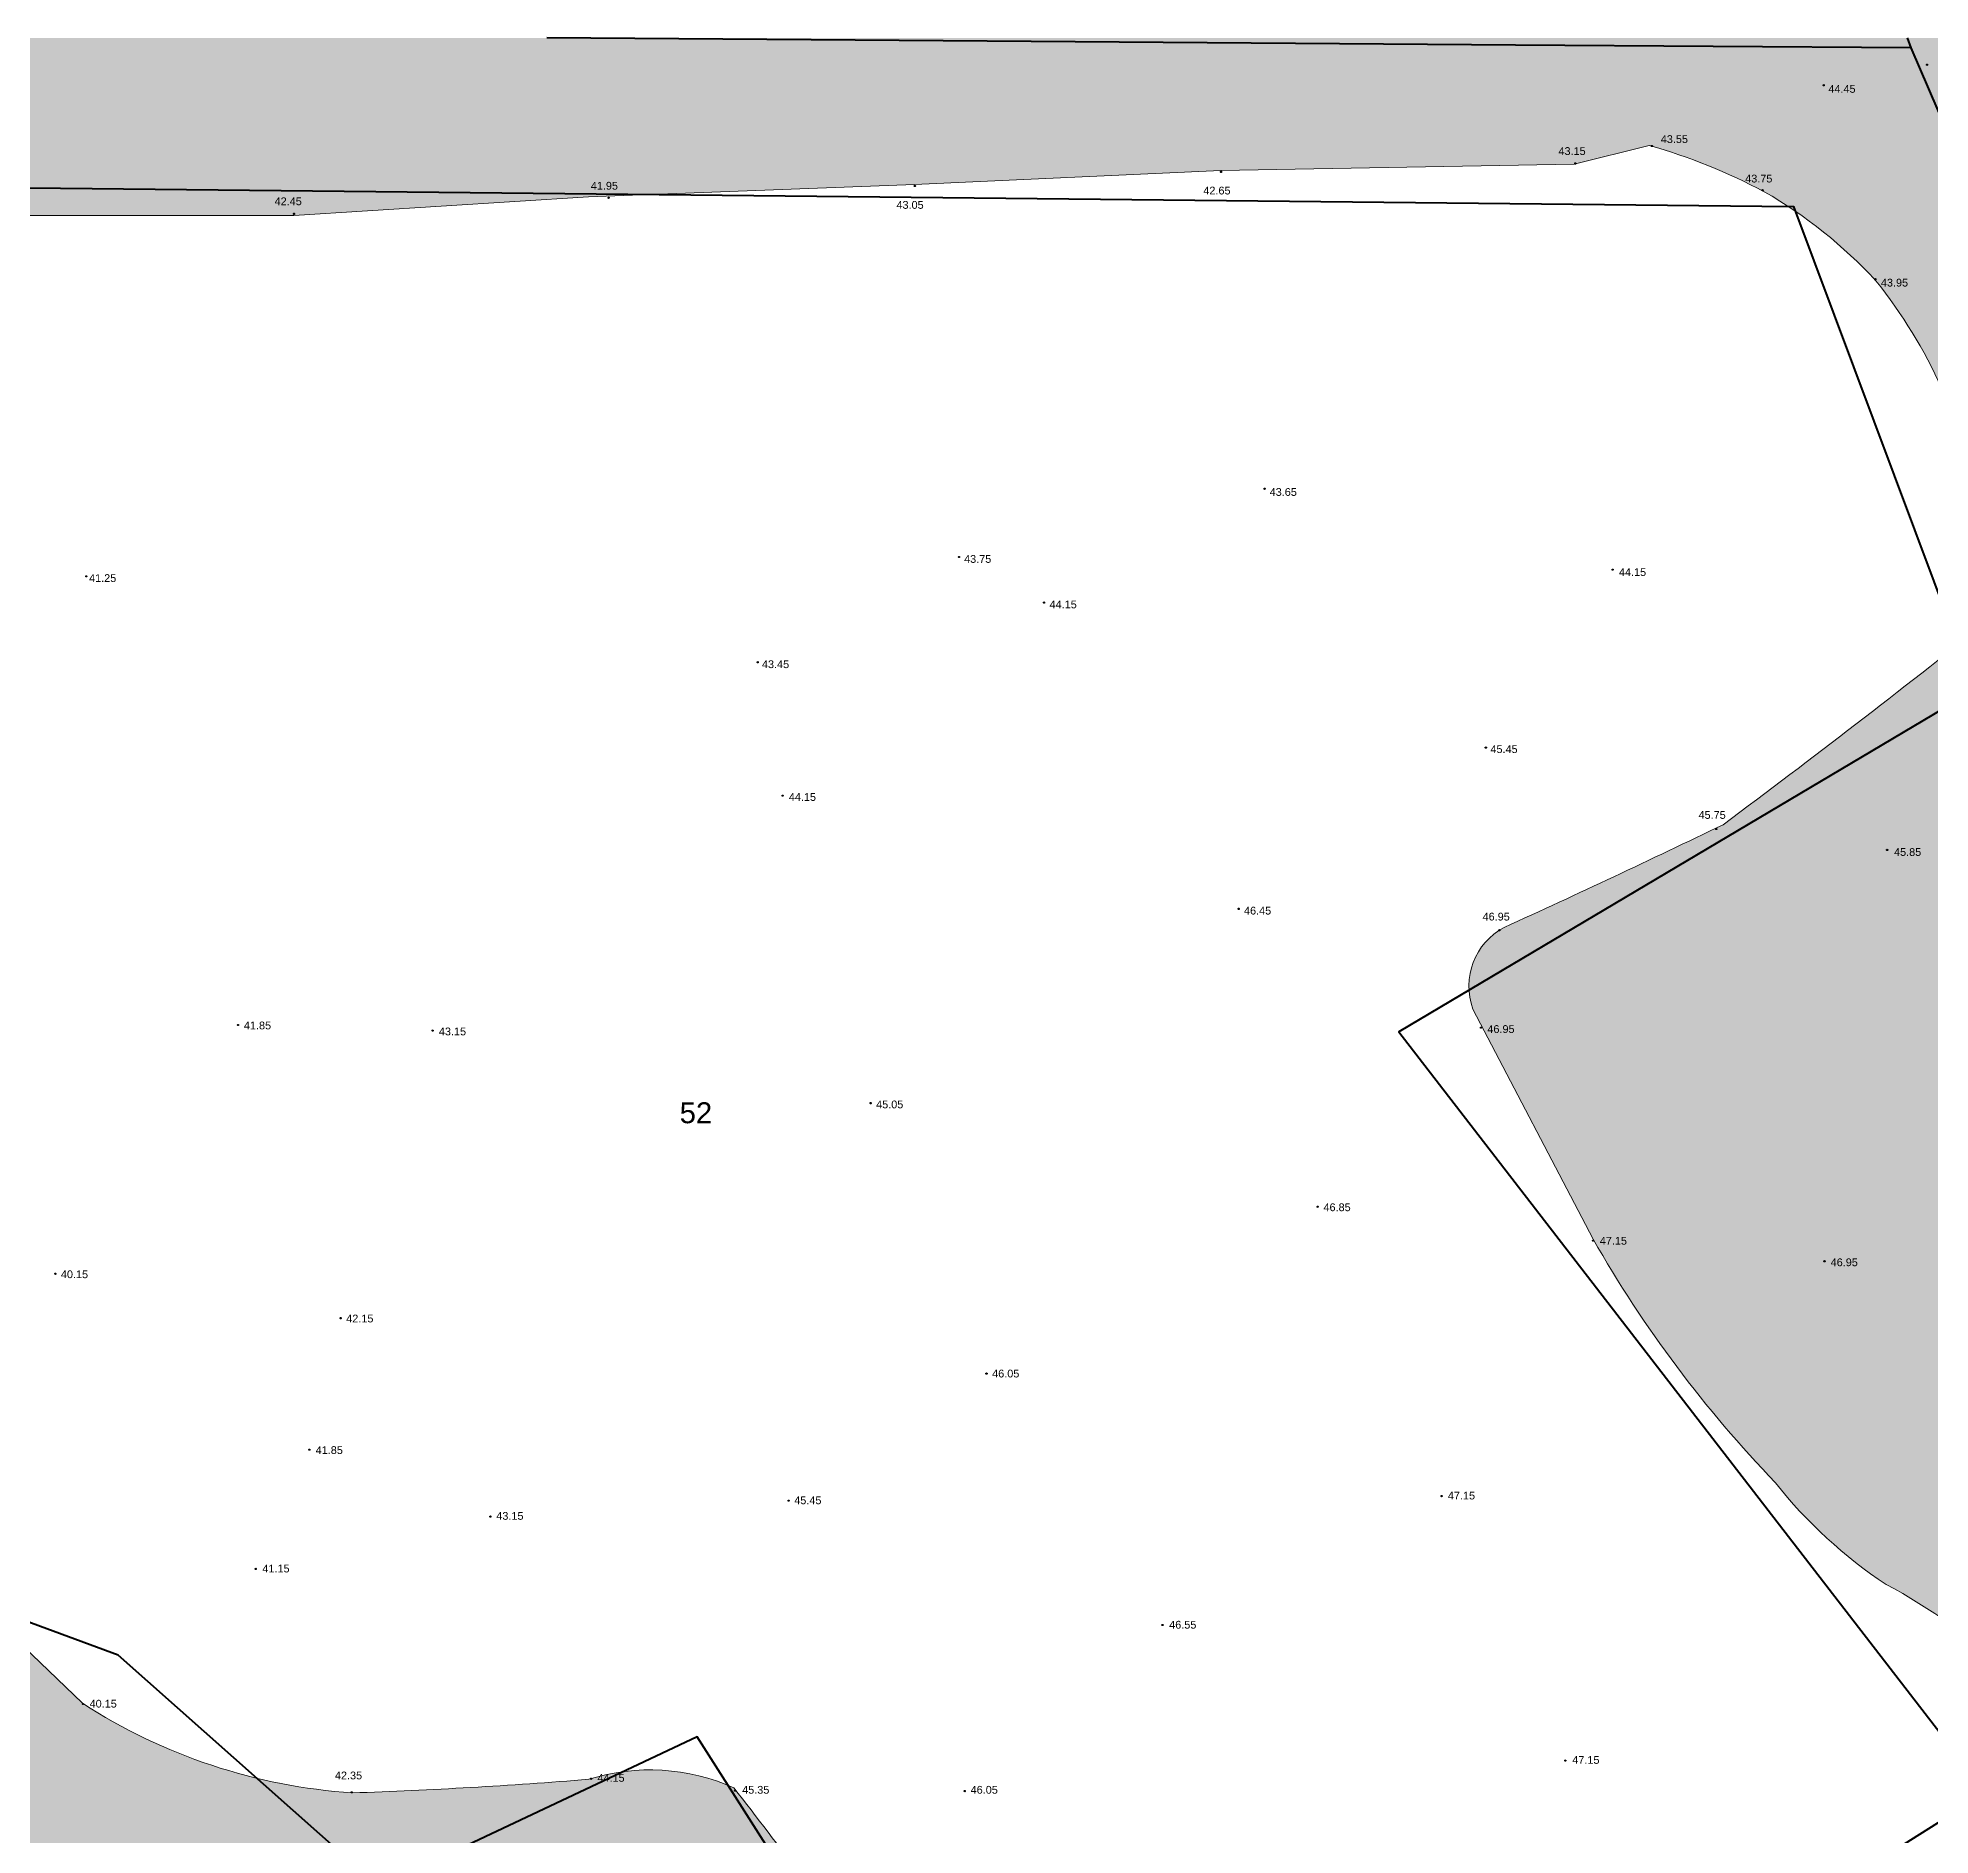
# Model space of a CAD drawing. Header units: metres. Extents: x 363857 to 365179, y 5807840 to 5809004.
# Drawn here: x 364402.5 to 364560.7, y 5808849.7 to 5809000 of the extents above; entities that cross this region are included whole.
import ezdxf

# ---------------------------------------------------------------- set-up
doc = ezdxf.new("R2010")
doc.units = ezdxf.units.M
doc.header["$LTSCALE"] = 0.5
doc.layers.get('0').update_dxf_attribs({"color": 1, "linetype": 'CONTINUOUS'})
for name, color, linetype in [('Flurstücksgrenze', 5, 'CONTINUOUS'), ('Stk.Geländehöhen', 1, 'CONTINUOUS'), ('Stk.Topografie allgemein', 1, 'CONTINUOUS'), ('Stk.Waldflächen', 1, 'CONTINUOUS')]:
    doc.layers.add(name, color=color, linetype=linetype)
doc.styles.add('TA  11.0401.0000', font='Arial.ttf')

# ---------------------------------------------------------------- blocks, each defined once
blk = doc.blocks.new('Geländehöhe')
at = {"color": 0, "lineweight": -2}
for points in [[(0.0087, -0.005, -0.5773503), (-0.0087, -0.005, -0.5773503), (0, 0.01, -0.5773503)], [(0.0043, -0.0025, -0.5773503), (-0.0043, -0.0025, -0.5773503), (0, 0.005, -0.5773503)]]:
    blk.add_lwpolyline(points, format="xyb", close=True, dxfattribs=at)

msp = doc.modelspace()

# ---------------------------------------------------------------- hatches: boundary and pattern name
at = {"layer": 'Stk.Waldflächen', "lineweight": 18, "true_color": 0xb3ff7f}
for points in [[(364352.6126, 5808999.463, -0.01381433), (364347.3967, 5808987.7912), (364343.7329, 5808979.5004), (364332.5972, 5808954.508), (364325.2215, 5808937.9589), (364321.0345, 5808928.5124), (364317.4355, 5808913.3708), (364330.4949, 5808912.3763, 0.12551374), (364332.6615, 5808906.1175, 0.16767904), (364335.8591, 5808902.1114, 0.10660536), (364343.5856, 5808898.5901), (364349.5588, 5808900.7652), (364355.8523, 5808902.1598), (364366.4782, 5808901.5111), (364378.298, 5808887.5449), (364406.1912, 5808860.7695), (364329.9471, 5808878.6997), (364318.8095, 5808891.9967, -0.07906248), (364314.7128, 5808904.7109), (364313.6758, 5808909.7267, -0.01535923), (364312.4974, 5808913.8222, -0.01375102), (364311.4516, 5808917.4917), (364323.0348, 5808940.187, -0.0076379), (364326.9468, 5808949.7219, -0.00549374), (364330.0063, 5808956.8766), (364332.7839, 5808963.5002), (364336.1265, 5808971.1087), (364340.687, 5808981.4544)], [(364501.357, 5808988.9059), (364475.7495, 5808987.7325), (364448.4945, 5808986.6987), (364423.8818, 5808985.1488), (364398.8545, 5808985.1412), (364371.5777, 5808984.8374), (364377.3898, 5809000), (364533.885, 5809000), (364537.1759, 5808991.0124), (364530.9043, 5808989.4437)], [(364537.1759, 5808991.0124), (364533.885, 5809000), (364571.4655, 5809000, 0.00427227), (364578.0781, 5808982.9274, -0.00515574), (364585.402, 5808962.0108), (364578.3769, 5808958.7421, -0.05453113), (364574.2865, 5808957.0265, -0.01857017), (364565.7758, 5808954.9633, 0.09103193), (364565.1939, 5808962.3199, 0.0453902), (364561.6222, 5808970.7118, 0.06415515), (364556.1266, 5808979.6906, 0.07673971), (364546.8036, 5808987.1296, 0.05247744)], [(364543.3621, 5808934.2208, 0.0075228), (364565.4287, 5808951.1972), (364575.25, 5808954.0287), (364586.8553, 5808958.3114), (364588.435, 5808954.0866), (364590.4322, 5808942.593), (364593.0575, 5808929.1489), (364597.1288, 5808918.7057), (364602.8815, 5808904.1395), (364609.7411, 5808885.0519, -0.19836042), (364608.5857, 5808877.4607, -0.08284953), (364598.5783, 5808867.1112, -0.00959953), (364590.9764, 5808862.284), (364573.3367, 5808851.2244), (364570.0866, 5808859.1828, 0.13617019), (364567.2935, 5808863.3598, 0.06428019), (364556.9821, 5808870.7087, -0.08047499), (364547.7372, 5808879.206, -0.06261826), (364532.4956, 5808899.5766), (364522.4377, 5808918.8018, -0.37383373), (364525.0574, 5808925.6327, 0.00586203)], [(364379.7847, 5808820.0929), (364329.9471, 5808878.6997), (364406.1912, 5808860.7695, 0.1274783), (364428.7654, 5808853.2798, 0.01210606), (364448.534, 5808854.415, -0.18368752), (364460.6614, 5808853.6966), (364398.7454, 5808797.7641)], [(364502.4637, 5808809.2896), (364480.7409, 5808794.3564, -0.00932541), (364474.1632, 5808789.0727, -0.01778932), (364458.2354, 5808778.7526, 0.09317848), (364453.9997, 5808774.9539, -0.10953338), (364443.444, 5808765.3908, -0.03197938), (364431.8888, 5808758.5634, -0.37921093), (364421.781, 5808760.8509), (364407.4394, 5808784.0839), (364398.7454, 5808797.7641), (364460.6614, 5808853.6966, -0.00768568), (364471.8904, 5808838.7498, 0.05329799), (364485.0938, 5808823.8032, 0.03603758)]]:
    msp.add_hatch(color=71, dxfattribs=at).paths.add_polyline_path(points, flags=0)

# ---------------------------------------------------------------- linework, layer by layer
at = {"layer": 'Flurstücksgrenze', "color": 7, "linetype": 'Continuous', "lineweight": 40}
msp.add_line((364559.053, 5808999.156), (364598.676, 5808907.072), dxfattribs=at)
msp.add_lwpolyline([(364558.7574, 5809000), (364559.053, 5808999.156), (364526.003, 5808999.401), (364445.0182, 5809000)], dxfattribs=at)
msp.add_lwpolyline([(364326.5, 5808913.834), (364331.285, 5808927.945), (364357.685, 5808982.649), (364367.468, 5808987.812), (364549.234, 5808985.911), (364564.375, 5808945.456), (364516.238, 5808916.894), (364565.358, 5808853.321), (364490.56, 5808806.174), (364457.595, 5808857.973), (364430.991, 5808845.416), (364409.17, 5808864.795), (364390.524, 5808871.666), (364365.25, 5808907.63), (364343.113, 5808895.309), (364326.5, 5808913.834)], close=True, dxfattribs=at)
at = {"layer": 'Stk.Topografie allgemein', "color": 7, "linetype": 'Continuous', "lineweight": 9}
for p, q in [((364530.9043, 5808989.4437), (364537.1759, 5808991.0124)), ((364475.7495, 5808987.7325), (364501.357, 5808988.9059)), ((364501.357, 5808988.9059), (364530.9043, 5808989.4437)), ((364448.4945, 5808986.6987), (364475.7495, 5808987.7325)), ((364423.8818, 5808985.1488), (364448.4945, 5808986.6987)), ((364398.8545, 5808985.1412), (364423.8818, 5808985.1488)), ((364378.298, 5808887.5449), (364406.1912, 5808860.7695))]:
    msp.add_line(p, q, dxfattribs=at)
msp.add_lwpolyline([(364543.3621, 5808934.2208, 0.0075228), (364565.4287, 5808951.1972), (364575.25, 5808954.0287), (364586.8553, 5808958.3114), (364588.435, 5808954.0866), (364590.4322, 5808942.593), (364593.0575, 5808929.1489), (364597.1288, 5808918.7057), (364602.8815, 5808904.1395), (364609.7411, 5808885.0519, -0.19836042), (364608.5857, 5808877.4607, -0.08284953), (364598.5783, 5808867.1112, -0.00959953), (364590.9764, 5808862.284), (364573.3367, 5808851.2244), (364570.0866, 5808859.1828, 0.13617019), (364567.2935, 5808863.3598, 0.06428019), (364556.9821, 5808870.7087, -0.08047499), (364547.7372, 5808879.206, -0.06261826), (364532.4956, 5808899.5766), (364522.4377, 5808918.8018, -0.37383373), (364525.0574, 5808925.6327, 0.00586203), (364543.3621, 5808934.2208)], format="xyb", close=True, dxfattribs=at)
for centre, radius, start, end in [((364523.5432, 5808943.3314), 49.5916, 62.028084, 74.044006), ((364527.3733, 5808953.2168), 39.0847, 42.636446, 60.18949), ((364524.0298, 5808953.8741), 41.191, 24.127721, 38.810875), ((364431.9278, 5808900.5759), 47.4017, 237.115543, 266.174682), ((364415.2103, 5809262.0251), 408.97, 271.899382, 274.673752), ((364453.6529, 5808838.1072), 17.0923, 65.792913, 107.426873), ((363980.115, 5808480.9878), 608.142, 36.0355405, 37.7969345)]:
    msp.add_arc(centre, radius, start, end, dxfattribs=at)

# ---------------------------------------------------------------- block references
at = {"layer": 'Stk.Geländehöhen', "color": 7, "xscale": 5, "yscale": 5}
for p in [(364560.4129, 5808997.7501, 45.646), (364551.7762, 5808996.0423, 44.446), (364537.3996, 5808990.9599, 43.546), (364501.3856, 5808988.7988, 42.646), (364530.9939, 5808989.4968, 43.146), (364475.7859, 5808987.6161, 43.046), (364546.6566, 5808987.2616, 43.746), (364423.8931, 5808985.2863, 42.446), (364450.1834, 5808986.6289, 41.946), (364556.0945, 5808979.8235, 43.946), (364505.0198, 5808962.3036, 43.646), (364479.4891, 5808956.5988, 43.746), (364534.1227, 5808955.5429, 44.146), (364406.5142, 5808954.9798, 41.246), (364486.5927, 5808952.7883, 44.146), (364462.6561, 5808947.7988, 43.446), (364523.5225, 5808940.6651, 45.446), (364464.7296, 5808936.6432, 44.146), (364542.781, 5808933.8549, 45.746), (364557.0734, 5808932.1107, 45.846), (364502.8696, 5808927.1835, 46.446), (364524.6607, 5808925.3945, 46.946), (364419.2089, 5808917.4718, 41.846), (364523.1135, 5808917.2546, 46.946), (364435.4724, 5808917.0084, 43.146), (364472.0868, 5808910.9371, 45.046), (364509.4613, 5808902.2773, 46.846), (364532.4816, 5808899.4429, 47.146), (364403.935, 5808896.6775, 40.146), (364551.835, 5808897.7259, 46.946), (364427.7836, 5808892.9649, 42.146), (364481.776, 5808888.3349, 46.046), (364425.1761, 5808881.9666, 41.846), (364465.2275, 5808877.7046, 45.446), (364519.8215, 5808878.0893, 47.146), (364440.3064, 5808876.3776, 43.146), (364420.6854, 5808872.0066, 41.146), (364496.492, 5808867.3151, 46.546), (364406.2448, 5808860.7058, 40.146), (364530.1683, 5808855.9823, 47.146), (364448.7201, 5808854.4567, 44.146), (364428.7058, 5808853.3271, 42.346), (364460.7571, 5808853.4572, 45.346), (364479.9561, 5808853.4234, 46.046)]:
    msp.add_blockref('Geländehöhe', p, dxfattribs=at)

# ---------------------------------------------------------------- texts
at = {"layer": 'Flurstücksgrenze', "color": 7, "lineweight": 35, "insert": (364456.1255, 5808909.236), "char_height": 1.75, "attachment_point": 7, "line_spacing_factor": 0.84, "style": 'TA  11.0401.0000'}
msp.add_mtext('52', dxfattribs=at)
at = {"layer": 'Stk.Geländehöhen', "color": 7, "lineweight": 18, "char_height": 0.65, "attachment_point": 7, "line_spacing_factor": 0.84, "style": 'TA  11.0401.0000'}
for s, insert in [('44.45', (364552.16, 5808995.4)), ('43.55', (364538.15, 5808991.2)), ('43.15', (364529.595, 5808990.2)), ('43.75', (364545.205, 5808987.9)), ('41.95', (364448.695, 5808987.3)), ('42.65', (364499.905, 5808986.9)), ('42.45', (364422.26, 5808986)), ('43.05', (364474.25, 5808985.7)), ('43.95', (364556.55, 5808979.2)), ('43.65', (364505.45, 5808961.7)), ('43.75', (364479.905, 5808956.1)), ('41.25', (364406.75, 5808954.5)), ('44.15', (364534.65, 5808955)), ('44.15', (364487.05, 5808952.3)), ('43.45', (364463.005, 5808947.3)), ('45.45', (364523.905, 5808940.2)), ('44.15', (364465.25, 5808936.2)), ('45.75', (364541.305, 5808934.7)), ('45.85', (364557.65, 5808931.6)), ('46.45', (364503.305, 5808926.7)), ('46.95', (364523.25, 5808926.2)), ('41.85', (364419.695, 5808917.1)), ('43.15', (364435.995, 5808916.6)), ('46.95', (364523.65, 5808916.8)), ('45.05', (364472.55, 5808910.5)), ('46.85', (364509.95, 5808901.9)), ('47.15', (364533.05, 5808899.1)), ('40.15', (364404.395, 5808896.3)), ('46.95', (364552.35, 5808897.3)), ('42.15', (364428.25, 5808892.6)), ('46.05', (364482.25, 5808888)), ('41.85', (364425.695, 5808881.6)), ('45.45', (364465.705, 5808877.4)), ('47.15', (364520.35, 5808877.8)), ('43.15', (364440.795, 5808876.1)), ('41.15', (364421.24, 5808871.7)), ('46.55', (364497.05, 5808867)), ('40.15', (364406.795, 5808860.4)), ('47.15', (364530.75, 5808855.7)), ('42.35', (364427.305, 5808854.4)), ('44.15', (364449.25, 5808854.2)), ('45.35', (364461.35, 5808853.2)), ('46.05', (364480.45, 5808853.2))]:
    msp.add_mtext(s, dxfattribs=dict(at, insert=insert))

doc.saveas('drawing.dxf')
